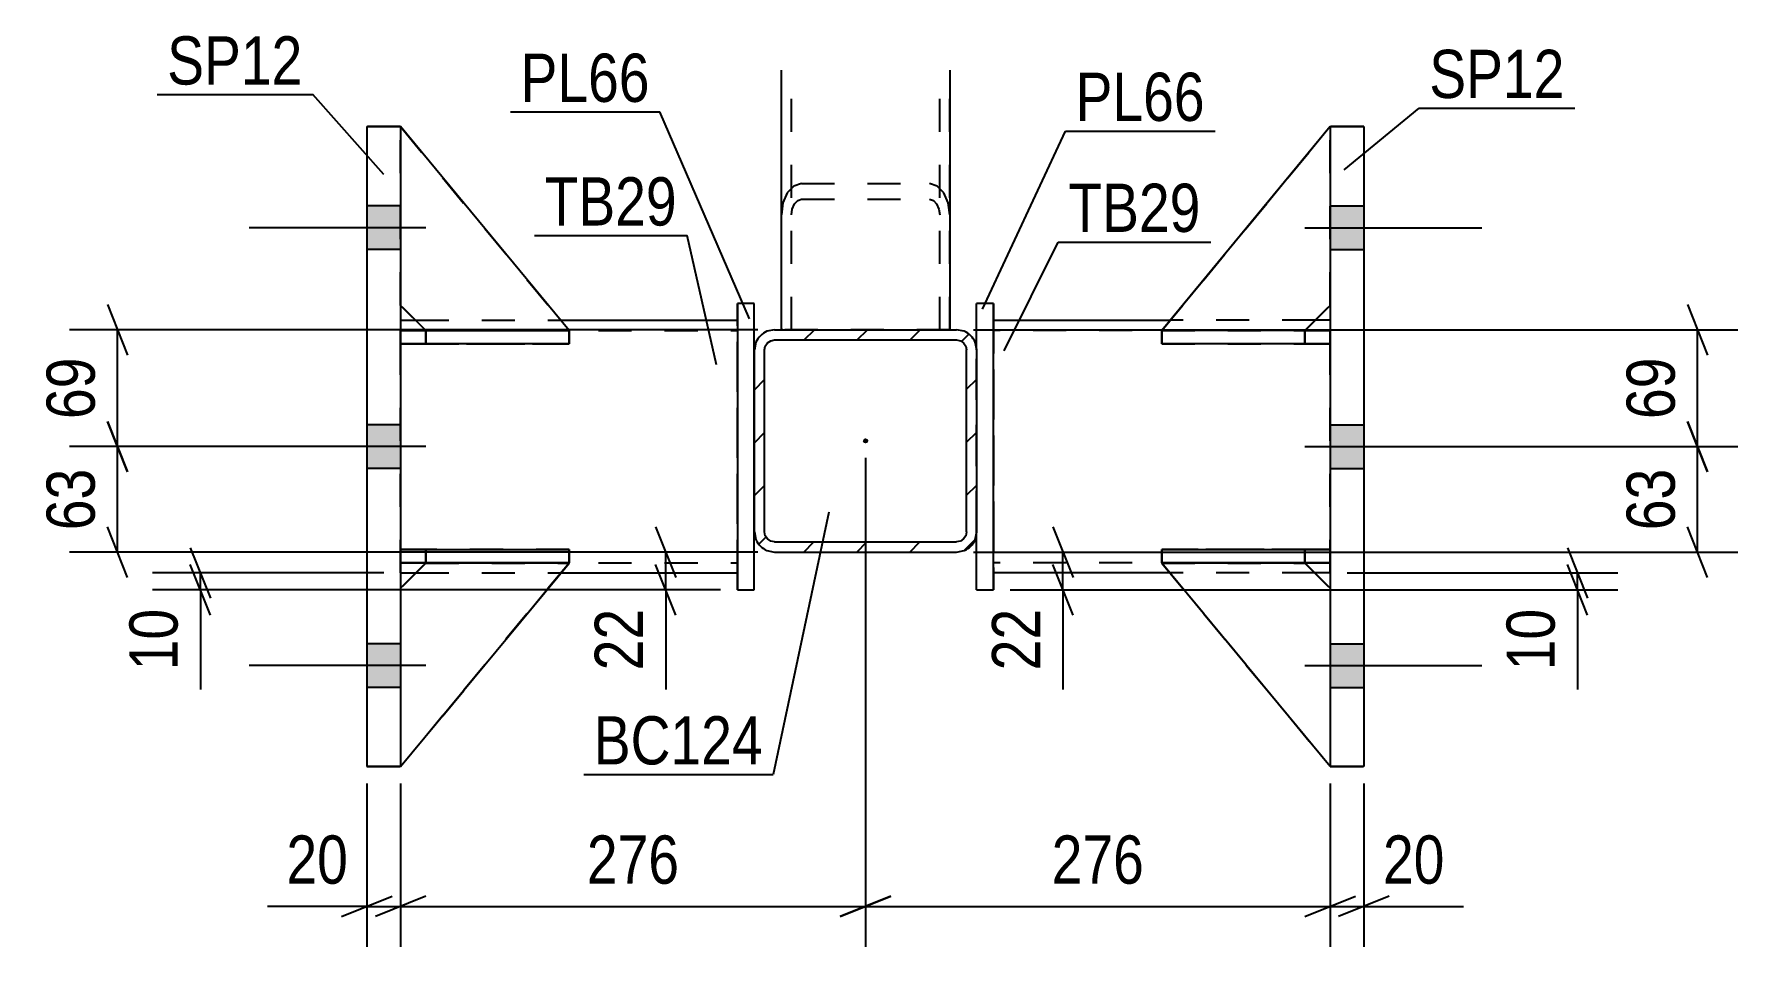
# Model space of a CAD drawing. Header units: millimetres. Extents: x 0 to 841, y 0 to 594.
# Drawn here: x 226.7 to 327.9, y 132.2 to 186.4 of the extents above; entities that cross this region are included whole.
import ezdxf

# ---------------------------------------------------------------- set-up
doc = ezdxf.new("R2010")
doc.units = ezdxf.units.MM
doc.linetypes.add('DXK_LINE_DOT2', pattern=[3.9198, 1.9599, -1.9599])
doc.linetypes.add('DXK_LINE_DOT3', pattern=[5.9187, 2.979, -0.9799, 0.9799, -0.9799])
doc.styles.add('Arial Narrow', font='ARIALN.TTF', dxfattribs={"height": 0.2})

# ---------------------------------------------------------------- blocks, each defined once
blk = doc.blocks.new('Part-247343265-48547 - 48525')
at = {"color": 2, "linetype": 'Continuous'}
for p, q in [((283.7, 169.43), (294.21, 169.43)), ((303.7, 169.43), (302.81, 169.43)), ((294.19, 154.43), (283.7, 154.43)), ((303.7, 154.43), (302.8, 154.43))]:
    blk.add_line(p, q, dxfattribs=at)
at = {"color": 7, "linetype": 'DXK_LINE_DOT2'}
for p, q in [((283.7, 169.43), (283.7, 169.43)), ((283.7, 169.43), (283.7, 154.43)), ((283.7, 154.43), (283.7, 169.43)), ((283.7, 169.43), (283.7, 169.43)), ((302.81, 169.43), (294.21, 169.43)), ((303.7, 154.43), (303.7, 169.43)), ((303.7, 154.43), (303.7, 169.43)), ((283.7, 168.83), (283.7, 168.83)), ((303.7, 168.83), (283.7, 168.83)), ((283.7, 155.03), (283.7, 155.03)), ((303.7, 155.03), (283.7, 155.03)), ((283.7, 154.43), (283.7, 154.43)), ((283.7, 154.43), (283.7, 154.43)), ((302.8, 154.43), (294.19, 154.43))]:
    blk.add_line(p, q, dxfattribs=at)
blk = doc.blocks.new('Part-247343265-48552 - 48525')
at = {"color": 2, "linetype": 'Continuous'}
for p, q in [((293.7, 155.02), (293.7, 155.02)), ((302.2, 155.02), (293.7, 155.02)), ((303.7, 142.93), (293.7, 155.02)), ((302.2, 155.02), (302.2, 155.02)), ((302.2, 155.02), (303.7, 153.52))]:
    blk.add_line(p, q, dxfattribs=at)
at = {"color": 7, "linetype": 'DXK_LINE_DOT2'}
for p, q in [((293.7, 155.02), (302.2, 155.02)), ((303.7, 142.93), (293.7, 155.02)), ((302.2, 155.02), (303.7, 153.52)), ((303.7, 153.52), (303.7, 142.93))]:
    blk.add_line(p, q, dxfattribs=at)
blk = doc.blocks.new('Part-247343265-48536 - 48525')
at = {"color": 7, "linetype": 'DXK_LINE_DOT2'}
for p, q in [((271.11, 168.87), (271.11, 184.28)), ((271.71, 168.87), (271.71, 184.28)), ((280.51, 168.87), (280.51, 184.28)), ((281.11, 168.87), (281.11, 184.28)), ((271.85, 177.4), (271.46, 177)), ((272.31, 177.55), (271.85, 177.4)), ((272.31, 177.55), (279.91, 177.55)), ((280.36, 177.4), (279.91, 177.55)), ((280.75, 177), (280.36, 177.4)), ((271.2, 176.4), (271.11, 175.69)), ((271.46, 177), (271.2, 176.4)), ((271.71, 175.69), (271.75, 176.04)), ((271.75, 176.04), (271.88, 176.34)), ((271.88, 176.34), (272.08, 176.55)), ((272.08, 176.55), (272.31, 176.62)), ((272.31, 176.62), (279.91, 176.62)), ((279.91, 176.62), (280.14, 176.55)), ((280.14, 176.55), (280.33, 176.34)), ((280.33, 176.34), (280.46, 176.04)), ((280.46, 176.04), (280.51, 175.69)), ((281.01, 176.4), (280.75, 177)), ((281.11, 175.69), (281.01, 176.4)), ((271.11, 168.87), (281.11, 168.87)), ((271.2, 168.87), (271.11, 168.87))]:
    blk.add_line(p, q, dxfattribs=at)
blk = doc.blocks.new('Part-247343265-48528 - 48525')
at = {"color": 2, "linetype": 'Continuous'}
for p, q in [((271.11, 168.87), (271.11, 184.28)), ((281.11, 184.28), (281.11, 168.87))]:
    blk.add_line(p, q, dxfattribs=at)
at = {"color": 7, "linetype": 'DXK_LINE_DOT2'}
for p, q in [((271.71, 168.87), (271.71, 184.28)), ((280.51, 168.87), (280.51, 184.28)), ((281.11, 168.87), (271.11, 168.87)), ((271.11, 168.87), (271.11, 168.87)), ((271.11, 168.87), (281.11, 168.87)), ((281.11, 168.87), (281.11, 168.87))]:
    blk.add_line(p, q, dxfattribs=at)
blk = doc.blocks.new('Part-247343265-48548 - 48525')
at = {"color": 2, "linetype": 'Continuous'}
for p, q in [((283.7, 170.43), (282.7, 170.43)), ((282.7, 167.68), (282.7, 170.43)), ((283.7, 153.43), (283.7, 170.43)), ((282.7, 153.43), (282.7, 156.86)), ((282.7, 153.43), (283.7, 153.43))]:
    blk.add_line(p, q, dxfattribs=at)
at = {"color": 7, "linetype": 'DXK_LINE_DOT2'}
for p, q in [((282.7, 153.43), (282.7, 170.43)), ((283.7, 170.43), (283.7, 153.43)), ((282.7, 156.86), (282.7, 167.68))]:
    blk.add_line(p, q, dxfattribs=at)
blk = doc.blocks.new('Part-247343265-48549 - 48525')
at = {"color": 2, "linetype": 'Continuous'}
for p, q in [((269.5, 170.43), (268.5, 170.43)), ((268.5, 170.43), (268.5, 153.43)), ((269.5, 153.43), (269.5, 170.43)), ((268.5, 153.43), (269.5, 153.43))]:
    blk.add_line(p, q, dxfattribs=at)
at = {"color": 7, "linetype": 'DXK_LINE_DOT2'}
for p, q in [((268.5, 153.43), (268.5, 170.43)), ((269.5, 153.43), (269.5, 170.43))]:
    blk.add_line(p, q, dxfattribs=at)
blk = doc.blocks.new('Part-247343265-48550 - 48525')
at = {"color": 2, "linetype": 'Continuous'}
for p, q in [((248.5, 169.43), (249.4, 169.43)), ((258, 169.43), (268.5, 169.43)), ((248.5, 154.43), (249.41, 154.43)), ((258.01, 154.43), (268.5, 154.43))]:
    blk.add_line(p, q, dxfattribs=at)
at = {"color": 7, "linetype": 'DXK_LINE_DOT2'}
for p, q in [((248.5, 169.43), (248.5, 169.43)), ((248.5, 169.43), (248.5, 154.43)), ((248.5, 154.43), (248.5, 169.43)), ((249.4, 169.43), (258, 169.43)), ((268.5, 154.43), (268.5, 169.43)), ((268.5, 154.43), (268.5, 169.43)), ((248.5, 168.83), (248.5, 168.83)), ((248.5, 168.83), (268.5, 168.83)), ((248.5, 155.03), (248.5, 155.03)), ((248.5, 155.03), (268.5, 155.03)), ((248.5, 154.43), (248.5, 154.43)), ((249.41, 154.43), (258.01, 154.43))]:
    blk.add_line(p, q, dxfattribs=at)
blk = doc.blocks.new('Part-247343265-48551 - 48525')
at = {"color": 7, "linetype": 'DXK_LINE_DOT2'}
for p, q in [((293.7, 155.02), (302.2, 155.02)), ((303.7, 142.93), (293.7, 155.02)), ((293.7, 155.02), (293.7, 155.02)), ((302.2, 155.02), (293.7, 155.02)), ((293.7, 155.02), (303.7, 142.93)), ((302.2, 155.02), (303.7, 153.52)), ((302.2, 155.02), (302.2, 155.02)), ((303.7, 153.52), (302.2, 155.02)), ((303.7, 153.52), (303.7, 142.93))]:
    blk.add_line(p, q, dxfattribs=at)
blk = doc.blocks.new('Part-247343265-48553 - 48525')
at = {"color": 7, "linetype": 'DXK_LINE_DOT2'}
for p, q in [((303.7, 180.93), (293.7, 168.82)), ((293.7, 168.82), (303.7, 180.93)), ((303.7, 170.32), (303.7, 180.93)), ((302.2, 168.82), (303.7, 170.32)), ((302.2, 168.82), (303.7, 170.32)), ((293.7, 168.82), (302.2, 168.82)), ((293.7, 168.82), (293.7, 168.82)), ((302.2, 168.82), (293.7, 168.82)), ((302.2, 168.82), (302.2, 168.82))]:
    blk.add_line(p, q, dxfattribs=at)
blk = doc.blocks.new('Part-247343265-48554 - 48525')
at = {"color": 2, "linetype": 'Continuous'}
for p, q in [((303.7, 180.93), (293.7, 168.82)), ((303.7, 180.93), (303.7, 180.93)), ((303.7, 180.93), (303.7, 180.93)), ((302.21, 168.83), (303.7, 170.32)), ((294.95, 168.82), (293.7, 168.82)), ((293.7, 168.82), (293.7, 168.82))]:
    blk.add_line(p, q, dxfattribs=at)
at = {"color": 7, "linetype": 'DXK_LINE_DOT2'}
for p, q in [((303.7, 180.93), (293.7, 168.82)), ((303.7, 170.32), (303.7, 180.93)), ((302.2, 168.82), (303.7, 170.32)), ((302.2, 168.82), (293.7, 168.82)), ((302.2, 168.82), (294.95, 168.82)), ((302.2, 168.82), (302.21, 168.83)), ((302.2, 168.82), (302.2, 168.82))]:
    blk.add_line(p, q, dxfattribs=at)
blk = doc.blocks.new('Part-247343265-48555 - 48525')
at = {"color": 7, "linetype": 'DXK_LINE_DOT2'}
for p, q in [((293.7, 155.03), (293.7, 155.83)), ((293.7, 155.83), (302.2, 155.83)), ((303.7, 155.83), (293.7, 155.83)), ((302.2, 155.03), (302.2, 155.83)), ((302.2, 155.83), (303.7, 155.83)), ((303.7, 155.03), (303.7, 155.83)), ((303.7, 155.03), (303.7, 155.83)), ((303.7, 155.83), (303.7, 155.83)), ((302.2, 155.03), (293.7, 155.03)), ((293.7, 155.03), (303.7, 155.03)), ((303.7, 155.03), (302.2, 155.03)), ((303.7, 155.03), (303.7, 155.03))]:
    blk.add_line(p, q, dxfattribs=at)
blk = doc.blocks.new('Part-247343265-48556 - 48525')
at = {"color": 7, "linetype": 'DXK_LINE_DOT2'}
for p, q in [((293.7, 168.03), (293.7, 168.83)), ((293.7, 168.83), (302.2, 168.83)), ((303.7, 168.83), (293.7, 168.83)), ((302.2, 168.03), (293.7, 168.03)), ((293.7, 168.03), (303.7, 168.03)), ((302.2, 168.03), (302.2, 168.83)), ((302.2, 168.83), (303.7, 168.83)), ((303.7, 168.03), (302.2, 168.03)), ((303.7, 168.03), (303.7, 168.83)), ((303.7, 168.03), (303.7, 168.83)), ((303.7, 168.83), (303.7, 168.83)), ((303.7, 168.03), (303.7, 168.03))]:
    blk.add_line(p, q, dxfattribs=at)
blk = doc.blocks.new('Part-247343265-48557 - 48525')
at = {"color": 2, "linetype": 'Continuous'}
for p, q in [((293.7, 155.83), (303.7, 155.83)), ((293.7, 155.83), (293.7, 155.03)), ((303.7, 155.83), (303.7, 155.83)), ((303.7, 155.83), (303.7, 155.03)), ((303.7, 155.03), (293.7, 155.03)), ((303.7, 155.03), (303.7, 155.03))]:
    blk.add_line(p, q, dxfattribs=at)
at = {"color": 7, "linetype": 'DXK_LINE_DOT2'}
for p, q in [((302.2, 155.83), (293.7, 155.83)), ((303.7, 155.83), (302.2, 155.83)), ((302.2, 155.83), (302.2, 155.03)), ((303.7, 155.83), (303.7, 155.03)), ((293.7, 155.03), (302.2, 155.03)), ((302.2, 155.03), (303.7, 155.03))]:
    blk.add_line(p, q, dxfattribs=at)
blk = doc.blocks.new('Part-247343265-48558 - 48525')
at = {"color": 2, "linetype": 'Continuous'}
for p, q in [((293.71, 168.83), (293.7, 168.83)), ((293.7, 168.83), (293.7, 168.03)), ((303.7, 168.03), (293.7, 168.03)), ((303.7, 168.83), (294.95, 168.83)), ((303.7, 168.83), (303.7, 168.83)), ((303.7, 168.83), (303.7, 168.03)), ((303.7, 168.03), (303.7, 168.03))]:
    blk.add_line(p, q, dxfattribs=at)
at = {"color": 7, "linetype": 'DXK_LINE_DOT2'}
for p, q in [((293.7, 168.03), (302.2, 168.03)), ((294.95, 168.83), (293.71, 168.83)), ((302.2, 168.83), (293.71, 168.83)), ((302.2, 168.83), (303.7, 168.83)), ((302.2, 168.83), (302.2, 168.03)), ((302.2, 168.03), (303.7, 168.03)), ((303.7, 168.83), (303.7, 168.03))]:
    blk.add_line(p, q, dxfattribs=at)
blk = doc.blocks.new('Part-247343265-48559 - 48525')
at = {"color": 7, "linetype": 'DXK_LINE_DOT2'}
for p, q in [((250, 155.02), (248.5, 153.52)), ((248.5, 142.93), (258.5, 155.02)), ((248.5, 153.52), (250, 155.02)), ((258.5, 155.02), (248.5, 142.93)), ((258.5, 155.02), (250, 155.02)), ((250, 155.02), (250, 155.02)), ((250, 155.02), (258.5, 155.02)), ((258.5, 155.02), (258.5, 155.02)), ((248.5, 153.52), (248.5, 142.93))]:
    blk.add_line(p, q, dxfattribs=at)
blk = doc.blocks.new('Part-247343265-48560 - 48525')
at = {"color": 2, "linetype": 'Continuous'}
for p, q in [((250, 155.02), (248.5, 153.52)), ((248.5, 142.93), (258.5, 155.02)), ((258.5, 155.02), (250, 155.02)), ((250, 155.02), (250, 155.02)), ((258.5, 155.02), (258.5, 155.02))]:
    blk.add_line(p, q, dxfattribs=at)
at = {"color": 7, "linetype": 'DXK_LINE_DOT2'}
for p, q in [((248.5, 153.52), (250, 155.02)), ((248.5, 142.93), (258.5, 155.02)), ((250, 155.02), (258.5, 155.02)), ((248.5, 153.52), (248.5, 142.93))]:
    blk.add_line(p, q, dxfattribs=at)
blk = doc.blocks.new('Part-247343265-48561 - 48525')
at = {"color": 7, "linetype": 'DXK_LINE_DOT2'}
for p, q in [((248.5, 170.32), (248.5, 180.93)), ((248.5, 180.93), (258.5, 168.82)), ((248.5, 180.93), (258.5, 168.82)), ((250, 168.82), (248.5, 170.32)), ((250, 168.82), (248.5, 170.32)), ((258.5, 168.82), (250, 168.82)), ((250, 168.82), (250, 168.82)), ((250, 168.82), (258.5, 168.82)), ((258.5, 168.82), (258.5, 168.82))]:
    blk.add_line(p, q, dxfattribs=at)
blk = doc.blocks.new('Part-247343265-48562 - 48525')
at = {"color": 2, "linetype": 'Continuous'}
for p, q in [((248.5, 180.93), (248.5, 180.93)), ((248.5, 180.93), (248.5, 180.93)), ((258.5, 168.82), (248.5, 180.93)), ((249.99, 168.83), (248.5, 170.32)), ((257.26, 168.82), (258.5, 168.82)), ((258.5, 168.82), (258.5, 168.82))]:
    blk.add_line(p, q, dxfattribs=at)
at = {"color": 7, "linetype": 'DXK_LINE_DOT2'}
for p, q in [((248.5, 170.32), (248.5, 180.93)), ((248.5, 180.93), (258.5, 168.82)), ((250, 168.82), (248.5, 170.32)), ((250, 168.82), (249.99, 168.83)), ((258.5, 168.82), (250, 168.82)), ((250, 168.82), (250, 168.82)), ((250, 168.82), (257.26, 168.82))]:
    blk.add_line(p, q, dxfattribs=at)
blk = doc.blocks.new('Part-247343265-48563 - 48525')
at = {"color": 7, "linetype": 'DXK_LINE_DOT2'}
for p, q in [((248.5, 155.83), (250, 155.83)), ((258.5, 155.83), (248.5, 155.83)), ((248.5, 155.83), (248.5, 155.83)), ((248.5, 155.83), (248.5, 155.03)), ((248.5, 155.83), (248.5, 155.03)), ((250, 155.83), (258.5, 155.83)), ((250, 155.83), (250, 155.03)), ((258.5, 155.83), (258.5, 155.03)), ((250, 155.03), (248.5, 155.03)), ((248.5, 155.03), (258.5, 155.03)), ((248.5, 155.03), (248.5, 155.03)), ((258.5, 155.03), (250, 155.03))]:
    blk.add_line(p, q, dxfattribs=at)
blk = doc.blocks.new('Part-247343265-48564 - 48525')
at = {"color": 7, "linetype": 'DXK_LINE_DOT2'}
for p, q in [((248.5, 168.83), (250, 168.83)), ((258.5, 168.83), (248.5, 168.83)), ((248.5, 168.83), (248.5, 168.83)), ((248.5, 168.83), (248.5, 168.03)), ((248.5, 168.83), (248.5, 168.03)), ((250, 168.03), (248.5, 168.03)), ((248.5, 168.03), (258.5, 168.03)), ((248.5, 168.03), (248.5, 168.03)), ((250, 168.83), (258.5, 168.83)), ((250, 168.83), (250, 168.03)), ((258.5, 168.03), (250, 168.03)), ((258.5, 168.83), (258.5, 168.03))]:
    blk.add_line(p, q, dxfattribs=at)
blk = doc.blocks.new('Part-247343265-48565 - 48525')
at = {"color": 2, "linetype": 'Continuous'}
for p, q in [((248.5, 155.03), (248.5, 155.83)), ((248.5, 155.83), (258.5, 155.83)), ((248.5, 155.83), (248.5, 155.83)), ((258.5, 155.03), (258.5, 155.83)), ((258.5, 155.03), (248.5, 155.03)), ((248.5, 155.03), (248.5, 155.03))]:
    blk.add_line(p, q, dxfattribs=at)
at = {"color": 7, "linetype": 'DXK_LINE_DOT2'}
for p, q in [((248.5, 155.03), (248.5, 155.83)), ((250, 155.83), (248.5, 155.83)), ((250, 155.03), (250, 155.83)), ((258.5, 155.83), (250, 155.83)), ((248.5, 155.03), (250, 155.03)), ((250, 155.03), (258.5, 155.03))]:
    blk.add_line(p, q, dxfattribs=at)
blk = doc.blocks.new('Part-247343265-48566 - 48525')
at = {"color": 2, "linetype": 'Continuous'}
for p, q in [((248.5, 168.03), (248.5, 168.83)), ((248.5, 168.83), (257.26, 168.83)), ((248.5, 168.83), (248.5, 168.83)), ((258.5, 168.03), (248.5, 168.03)), ((248.5, 168.03), (248.5, 168.03)), ((258.5, 168.83), (258.49, 168.83)), ((258.5, 168.03), (258.5, 168.83))]:
    blk.add_line(p, q, dxfattribs=at)
at = {"color": 7, "linetype": 'DXK_LINE_DOT2'}
for p, q in [((248.5, 168.03), (248.5, 168.83)), ((250, 168.83), (248.5, 168.83)), ((248.5, 168.03), (250, 168.03)), ((250, 168.03), (250, 168.83)), ((250, 168.83), (258.49, 168.83)), ((250, 168.03), (258.5, 168.03)), ((257.26, 168.83), (258.49, 168.83))]:
    blk.add_line(p, q, dxfattribs=at)
blk = doc.blocks.new('Part-247343265-48567 - 48525')
at = {"color": 2, "linetype": 'Continuous'}
for p, q in [((246.5, 180.93), (246.5, 180.93)), ((246.5, 180.93), (248.5, 180.93)), ((246.5, 180.93), (246.5, 142.93)), ((248.5, 180.93), (248.5, 180.93)), ((248.5, 180.93), (248.5, 142.93)), ((246.5, 142.93), (246.5, 142.93)), ((248.5, 142.93), (246.5, 142.93)), ((248.5, 142.93), (248.5, 142.93))]:
    blk.add_line(p, q, dxfattribs=at)
at = {"color": 7, "linetype": 'DXK_LINE_DOT2'}
for p, q in [((248.5, 180.93), (246.5, 180.93)), ((246.5, 180.93), (246.5, 142.93)), ((248.5, 180.93), (248.5, 142.93)), ((246.5, 142.93), (248.5, 142.93))]:
    blk.add_line(p, q, dxfattribs=at)
blk = doc.blocks.new('Bolt-247343265-48649 - 48525')
at = {"linetype": 'Continuous'}
for points in [[(305.7, 173.63), (305.7, 176.23), (303.7, 176.23), (303.7, 173.63)], [(305.7, 173.63), (305.7, 176.23), (303.7, 176.23), (303.7, 173.63)], [(305.7, 173.63), (305.7, 176.23), (303.7, 176.23), (303.7, 173.63)], [(305.7, 160.63), (305.7, 163.23), (303.7, 163.23), (303.7, 160.63)], [(305.7, 160.63), (305.7, 163.23), (303.7, 163.23), (303.7, 160.63)], [(305.7, 147.63), (305.7, 150.23), (303.7, 150.23), (303.7, 147.63)], [(305.7, 147.63), (305.7, 150.23), (303.7, 150.23), (303.7, 147.63)], [(305.7, 147.63), (305.7, 150.23), (303.7, 150.23), (303.7, 147.63)]]:
    blk.add_hatch(color=1, dxfattribs=at).paths.add_polyline_path(points)
at = {"color": 1, "linetype": 'Continuous'}
for p, q in [((303.7, 176.23), (305.7, 176.23)), ((303.7, 176.23), (305.7, 176.23)), ((303.7, 176.23), (305.7, 176.23)), ((302.2, 174.93), (312.7, 174.93)), ((302.2, 174.93), (312.7, 174.93)), ((302.2, 174.93), (312.7, 174.93)), ((303.7, 173.63), (305.7, 173.63)), ((303.7, 173.63), (305.7, 173.63)), ((303.7, 173.63), (305.7, 173.63)), ((303.7, 163.23), (305.7, 163.23)), ((303.7, 163.23), (305.7, 163.23)), ((302.2, 161.93), (312.7, 161.93)), ((302.2, 161.93), (312.7, 161.93)), ((303.7, 160.63), (305.7, 160.63)), ((303.7, 160.63), (305.7, 160.63)), ((303.7, 150.23), (305.7, 150.23)), ((303.7, 150.23), (305.7, 150.23)), ((303.7, 150.23), (305.7, 150.23)), ((302.2, 148.93), (312.7, 148.93)), ((302.2, 148.93), (312.7, 148.93)), ((302.2, 148.93), (312.7, 148.93)), ((303.7, 147.63), (305.7, 147.63)), ((303.7, 147.63), (305.7, 147.63)), ((303.7, 147.63), (305.7, 147.63))]:
    blk.add_line(p, q, dxfattribs=at)
blk = doc.blocks.new('Part-247343265-48568 - 48525')
at = {"color": 2, "linetype": 'Continuous'}
for p, q in [((303.7, 180.93), (305.7, 180.93)), ((303.7, 180.93), (303.7, 180.93)), ((303.7, 180.93), (303.7, 142.93)), ((305.7, 180.93), (305.7, 180.93)), ((305.7, 180.93), (305.7, 142.93)), ((305.7, 142.93), (303.7, 142.93)), ((303.7, 142.93), (303.7, 142.93)), ((305.7, 142.93), (305.7, 142.93))]:
    blk.add_line(p, q, dxfattribs=at)
at = {"color": 7, "linetype": 'DXK_LINE_DOT2'}
for p, q in [((305.7, 180.93), (303.7, 180.93)), ((303.7, 180.93), (303.7, 142.93)), ((305.7, 180.93), (305.7, 142.93)), ((303.7, 142.93), (305.7, 142.93))]:
    blk.add_line(p, q, dxfattribs=at)
blk = doc.blocks.new('Part-247343265-48643 - 48525')
at = {"linetype": 'Continuous'}
h = blk.add_hatch(dxfattribs=at)
h.set_pattern_fill('', scale=0.7, style=0, pattern_type=0)
h.set_pattern_definition([(45, (281.9649, 155.7617), (-1.57154, 1.57154), [])])
h.paths.add_polyline_path([(281.51, 155.67), (281.96, 155.76), (282.35, 156.02), (282.61, 156.41), (282.71, 156.87), (282.71, 167.67), (282.61, 168.13), (282.35, 168.52), (281.96, 168.78), (281.51, 168.87), (270.71, 168.87), (270.25, 168.78), (269.86, 168.52), (269.6, 168.13), (269.51, 167.67), (269.51, 156.87), (269.6, 156.41), (269.86, 156.02), (270.25, 155.76), (270.71, 155.67)])
h.paths.add_polyline_path([(270.71, 156.27), (270.48, 156.32), (270.28, 156.45), (270.15, 156.64), (270.11, 156.87), (270.11, 167.67), (270.15, 167.9), (270.28, 168.09), (270.48, 168.22), (270.71, 168.27), (281.51, 168.27), (281.74, 168.22), (281.93, 168.09), (282.06, 167.9), (282.11, 167.67), (282.11, 156.87), (282.06, 156.64), (281.93, 156.45), (281.74, 156.32), (281.51, 156.27)])
blk.add_hatch(color=30, dxfattribs=at).paths.add_polyline_path([(276.11, 162.17, -1), (276.11, 162.37, -1)])
at = {"color": 2, "linetype": 'Continuous'}
for p, q in [((269.6, 168.13), (269.51, 167.67)), ((270.15, 167.9), (270.28, 168.09)), ((270.71, 168.87), (270.25, 168.78)), ((270.28, 168.09), (270.48, 168.22)), ((270.48, 168.22), (270.71, 168.27)), ((270.71, 168.87), (270.71, 168.87)), ((270.71, 168.87), (281.51, 168.87)), ((270.71, 168.27), (270.71, 168.27)), ((270.71, 168.27), (281.51, 168.27)), ((281.51, 168.87), (281.51, 168.87)), ((281.96, 168.78), (281.51, 168.87)), ((281.51, 168.27), (281.51, 168.27)), ((281.51, 168.27), (281.74, 168.22)), ((281.74, 168.22), (281.93, 168.09)), ((281.93, 168.09), (282.06, 167.9)), ((282.71, 167.67), (282.61, 168.13)), ((269.51, 167.67), (269.51, 167.67)), ((269.51, 156.87), (269.51, 167.67)), ((270.11, 167.67), (270.15, 167.9)), ((270.11, 167.67), (270.11, 167.67)), ((270.11, 156.87), (270.11, 167.67)), ((282.06, 167.9), (282.11, 167.67)), ((282.11, 167.67), (282.11, 167.67)), ((282.11, 156.87), (282.11, 167.67)), ((282.71, 167.67), (282.71, 167.67)), ((282.71, 156.87), (282.71, 167.67)), ((269.51, 156.87), (269.51, 156.87)), ((269.51, 156.87), (269.6, 156.41)), ((270.11, 156.87), (270.11, 156.87)), ((270.15, 156.64), (270.11, 156.87)), ((282.11, 156.87), (282.06, 156.64)), ((282.11, 156.87), (282.11, 156.87)), ((282.61, 156.41), (282.71, 156.87)), ((282.71, 156.87), (282.71, 156.87)), ((270.28, 156.45), (270.15, 156.64)), ((270.48, 156.32), (270.28, 156.45)), ((270.71, 156.27), (270.48, 156.32)), ((270.71, 156.27), (270.71, 156.27)), ((270.71, 156.27), (281.51, 156.27)), ((281.74, 156.32), (281.51, 156.27)), ((281.51, 156.27), (281.51, 156.27)), ((281.93, 156.45), (281.74, 156.32)), ((282.06, 156.64), (281.93, 156.45)), ((270.25, 155.76), (270.71, 155.67)), ((270.71, 155.67), (270.71, 155.67)), ((270.71, 155.67), (281.51, 155.67)), ((281.51, 155.67), (281.96, 155.76)), ((281.51, 155.67), (281.51, 155.67))]:
    blk.add_line(p, q, dxfattribs=at)
at = {"color": 7, "linetype": 'DXK_LINE_DOT3'}
blk.add_line((276.11, 162.27), (276.11, 162.27), dxfattribs=at)
at = {"color": 30, "linetype": 'DXK_LINE_DOT3'}
blk.add_line((276.11, 162.27), (276.11, 162.27), dxfattribs=at)
at = {"color": 30, "linetype": 'Continuous'}
blk.add_circle((276.11, 162.27), 0.1, dxfattribs=at)
at = {"color": 2, "linetype": 'Continuous'}
for centre, start, end in [((270.71, 167.67), 112.5, 157.5), ((281.51, 167.67), 22.5, 67.5), ((270.71, 156.87), 202.5, 247.5), ((281.51, 156.87), 292.5, 337.5)]:
    blk.add_arc(centre, 1.2, start, end, dxfattribs=at)
blk = doc.blocks.new('Bolt-247343265-48648 - 48525')
at = {"linetype": 'Continuous'}
for points in [[(248.5, 173.63), (248.5, 176.23), (246.5, 176.23), (246.5, 173.63)], [(248.5, 173.63), (248.5, 176.23), (246.5, 176.23), (246.5, 173.63)], [(248.5, 173.63), (248.5, 176.23), (246.5, 176.23), (246.5, 173.63)], [(248.5, 160.63), (248.5, 163.23), (246.5, 163.23), (246.5, 160.63)], [(248.5, 160.63), (248.5, 163.23), (246.5, 163.23), (246.5, 160.63)], [(248.5, 147.63), (248.5, 150.23), (246.5, 150.23), (246.5, 147.63)], [(248.5, 147.63), (248.5, 150.23), (246.5, 150.23), (246.5, 147.63)], [(248.5, 147.63), (248.5, 150.23), (246.5, 150.23), (246.5, 147.63)]]:
    blk.add_hatch(color=1, dxfattribs=at).paths.add_polyline_path(points)
at = {"color": 1, "linetype": 'Continuous'}
for p, q in [((248.5, 176.23), (246.5, 176.23)), ((248.5, 176.23), (246.5, 176.23)), ((248.5, 176.23), (246.5, 176.23)), ((250, 174.93), (239.5, 174.93)), ((250, 174.93), (239.5, 174.93)), ((250, 174.93), (239.5, 174.93)), ((248.5, 173.63), (246.5, 173.63)), ((248.5, 173.63), (246.5, 173.63)), ((248.5, 173.63), (246.5, 173.63)), ((248.5, 163.23), (246.5, 163.23)), ((248.5, 163.23), (246.5, 163.23)), ((250, 161.93), (239.5, 161.93)), ((250, 161.93), (239.5, 161.93)), ((248.5, 160.63), (246.5, 160.63)), ((248.5, 160.63), (246.5, 160.63)), ((248.5, 150.23), (246.5, 150.23)), ((248.5, 150.23), (246.5, 150.23)), ((248.5, 150.23), (246.5, 150.23)), ((250, 148.93), (239.5, 148.93)), ((250, 148.93), (239.5, 148.93)), ((250, 148.93), (239.5, 148.93)), ((248.5, 147.63), (246.5, 147.63)), ((248.5, 147.63), (246.5, 147.63)), ((248.5, 147.63), (246.5, 147.63))]:
    blk.add_line(p, q, dxfattribs=at)
blk = doc.blocks.new('StraightDimension-247343265-49901 - 48525')
at = {"color": 7, "linetype": 'Continuous'}
for p, q in [((236.01, 155.93), (237.21, 152.93)), ((237.21, 151.93), (236.01, 154.93)), ((247.5, 154.43), (233.76, 154.43)), ((236.61, 153.43), (236.61, 154.43)), ((267.5, 153.43), (233.76, 153.43)), ((236.61, 153.43), (236.61, 147.52)), ((236.61, 153.43), (236.61, 147.52))]:
    blk.add_line(p, q, dxfattribs=at)
at = {"color": 0}
blk.add_wipeout([(235.86, 152.9), (231.66, 152.9), (231.66, 148.05), (235.86, 148.05)], dxfattribs=at)
at = {"color": 3, "style": 'Arial Narrow'}
blk.add_text('10', height=2.863, rotation=90.0002, dxfattribs=at).set_placement((235.26, 148.65))
blk = doc.blocks.new('StraightDimension-247343265-49837 - 48525')
at = {"color": 7, "linetype": 'Continuous'}
for p, q in [((231.09, 163.43), (232.29, 160.43)), ((240.69, 161.93), (228.84, 161.93)), ((231.69, 155.67), (231.69, 161.93)), ((232.29, 154.17), (231.09, 157.17)), ((269.71, 155.67), (228.84, 155.67))]:
    blk.add_line(p, q, dxfattribs=at)
at = {"color": 0}
blk.add_wipeout([(230.94, 161.23), (226.74, 161.23), (226.74, 156.37), (230.94, 156.37)], dxfattribs=at)
at = {"color": 3, "style": 'Arial Narrow'}
blk.add_text('63', height=2.863, rotation=90.0002, dxfattribs=at).set_placement((230.34, 156.97))
blk = doc.blocks.new('StraightDimension-247343265-52134 - 48525')
at = {"color": 7, "linetype": 'Continuous'}
for p, q in [((276.11, 161.27), (276.11, 132.23)), ((248.5, 141.93), (248.5, 132.23)), ((250, 135.23), (247, 134.03)), ((248.5, 134.63), (276.11, 134.63)), ((274.61, 134.03), (277.61, 135.23))]:
    blk.add_line(p, q, dxfattribs=at)
at = {"color": 0}
blk.add_wipeout([(265.65, 135.38), (265.65, 139.58), (258.96, 139.58), (258.96, 135.38)], dxfattribs=at)
at = {"color": 3, "style": 'Arial Narrow'}
blk.add_text('276', height=2.863, dxfattribs=at).set_placement((259.56, 135.98))
blk = doc.blocks.new('StraightDimension-247343265-49879 - 48525')
at = {"color": 7, "linetype": 'Continuous'}
for p, q in [((263.64, 157.17), (264.84, 154.17)), ((269.71, 155.67), (261.39, 155.67)), ((264.84, 151.93), (263.64, 154.93)), ((264.24, 153.43), (264.24, 155.67)), ((267.5, 153.43), (261.39, 153.43)), ((264.24, 153.43), (264.24, 147.52)), ((264.24, 153.43), (264.24, 147.52))]:
    blk.add_line(p, q, dxfattribs=at)
at = {"color": 0}
blk.add_wipeout([(263.49, 152.9), (259.29, 152.9), (259.29, 148.05), (263.49, 148.05)], dxfattribs=at)
at = {"color": 3, "style": 'Arial Narrow'}
blk.add_text('22', height=2.863, rotation=90.0002, dxfattribs=at).set_placement((262.89, 148.65))
blk = doc.blocks.new('StraightDimension-247343265-49855 - 48525')
at = {"color": 7, "linetype": 'Continuous'}
for p, q in [((324.91, 170.37), (326.11, 167.37)), ((282.51, 168.87), (327.91, 168.87)), ((325.51, 161.93), (325.51, 168.87)), ((326.11, 160.43), (324.91, 163.43)), ((310.17, 161.93), (327.91, 161.93))]:
    blk.add_line(p, q, dxfattribs=at)
at = {"color": 0}
blk.add_wipeout([(324.76, 167.83), (320.56, 167.83), (320.56, 162.97), (324.76, 162.97)], dxfattribs=at)
at = {"color": 3, "style": 'Arial Narrow'}
blk.add_text('69', height=2.863, rotation=90.0002, dxfattribs=at).set_placement((324.16, 163.57))
blk = doc.blocks.new('StraightDimension-247343265-49836 - 48525')
at = {"color": 7, "linetype": 'Continuous'}
for p, q in [((231.09, 170.37), (232.29, 167.37)), ((269.71, 168.87), (228.84, 168.87)), ((231.69, 161.93), (231.69, 168.87)), ((232.29, 160.43), (231.09, 163.43)), ((240.69, 161.93), (228.84, 161.93))]:
    blk.add_line(p, q, dxfattribs=at)
at = {"color": 0}
blk.add_wipeout([(230.94, 167.83), (226.74, 167.83), (226.74, 162.97), (230.94, 162.97)], dxfattribs=at)
at = {"color": 3, "style": 'Arial Narrow'}
blk.add_text('69', height=2.863, rotation=90.0002, dxfattribs=at).set_placement((230.34, 163.57))
blk = doc.blocks.new('StraightDimension-247343265-49856 - 48525')
at = {"color": 7, "linetype": 'Continuous'}
for p, q in [((324.91, 163.43), (326.11, 160.43)), ((310.17, 161.93), (327.91, 161.93)), ((325.51, 155.67), (325.51, 161.93)), ((326.11, 154.17), (324.91, 157.17)), ((282.51, 155.67), (327.91, 155.67))]:
    blk.add_line(p, q, dxfattribs=at)
at = {"color": 0}
blk.add_wipeout([(324.76, 161.23), (320.56, 161.23), (320.56, 156.37), (324.76, 156.37)], dxfattribs=at)
at = {"color": 3, "style": 'Arial Narrow'}
blk.add_text('63', height=2.863, rotation=90.0002, dxfattribs=at).set_placement((324.16, 156.97))
blk = doc.blocks.new('StraightDimension-247343265-49890 - 48525')
at = {"color": 7, "linetype": 'Continuous'}
for p, q in [((287.23, 157.17), (288.43, 154.17)), ((282.51, 155.67), (290.23, 155.67)), ((288.43, 151.93), (287.23, 154.93)), ((287.83, 153.43), (287.83, 155.67)), ((284.7, 153.43), (290.23, 153.43)), ((287.83, 153.43), (287.83, 147.52)), ((287.83, 153.43), (287.83, 147.52))]:
    blk.add_line(p, q, dxfattribs=at)
at = {"color": 0}
blk.add_wipeout([(287.08, 152.9), (282.88, 152.9), (282.88, 148.05), (287.08, 148.05)], dxfattribs=at)
at = {"color": 3, "style": 'Arial Narrow'}
blk.add_text('22', height=2.863, rotation=90.0002, dxfattribs=at).set_placement((286.48, 148.65))
blk = doc.blocks.new('StraightDimension-247343265-52133 - 48525')
at = {"color": 7, "linetype": 'Continuous'}
for p, q in [((276.11, 161.27), (276.11, 132.23)), ((303.7, 141.93), (303.7, 132.23)), ((277.61, 135.23), (274.61, 134.03)), ((276.11, 134.63), (303.7, 134.63)), ((302.2, 134.03), (305.2, 135.23))]:
    blk.add_line(p, q, dxfattribs=at)
at = {"color": 0}
blk.add_wipeout([(293.25, 135.38), (293.25, 139.58), (286.56, 139.58), (286.56, 135.38)], dxfattribs=at)
at = {"color": 3, "style": 'Arial Narrow'}
blk.add_text('276', height=2.863, dxfattribs=at).set_placement((287.16, 135.98))
blk = doc.blocks.new('StraightDimension-247343265-49910 - 48525')
at = {"color": 7, "linetype": 'Continuous'}
for p, q in [((317.78, 155.93), (318.98, 152.93)), ((318.98, 151.93), (317.78, 154.93)), ((304.7, 154.43), (320.78, 154.43)), ((318.38, 153.43), (318.38, 154.43)), ((284.7, 153.43), (320.78, 153.43)), ((318.38, 153.43), (318.38, 147.52)), ((318.38, 153.43), (318.38, 147.52))]:
    blk.add_line(p, q, dxfattribs=at)
at = {"color": 0}
blk.add_wipeout([(317.63, 152.9), (313.43, 152.9), (313.43, 148.05), (317.63, 148.05)], dxfattribs=at)
at = {"color": 3, "style": 'Arial Narrow'}
blk.add_text('10', height=2.863, rotation=90.0002, dxfattribs=at).set_placement((317.03, 148.65))
blk = doc.blocks.new('StraightDimension-247343265-52132 - 48525')
at = {"color": 7, "linetype": 'Continuous'}
for p, q in [((303.7, 141.93), (303.7, 132.23)), ((305.7, 141.93), (305.7, 132.23)), ((302.2, 134.03), (305.2, 135.23)), ((303.7, 134.63), (305.7, 134.63)), ((307.2, 135.23), (304.2, 134.03)), ((305.7, 134.63), (311.61, 134.63)), ((305.7, 134.63), (311.61, 134.63))]:
    blk.add_line(p, q, dxfattribs=at)
at = {"color": 0}
blk.add_wipeout([(311.09, 135.38), (311.09, 139.58), (306.23, 139.58), (306.23, 135.38)], dxfattribs=at)
at = {"color": 3, "style": 'Arial Narrow'}
blk.add_text('20', height=2.863, dxfattribs=at).set_placement((306.83, 135.98))
blk = doc.blocks.new('StraightDimension-247343265-52135 - 48525')
at = {"color": 7, "linetype": 'Continuous'}
for p, q in [((246.5, 141.93), (246.5, 132.23)), ((248.5, 141.93), (248.5, 132.23)), ((246.5, 134.63), (240.6, 134.63)), ((246.5, 134.63), (240.6, 134.63)), ((245, 134.03), (248, 135.23)), ((246.5, 134.63), (248.5, 134.63)), ((250, 135.23), (247, 134.03))]:
    blk.add_line(p, q, dxfattribs=at)
at = {"color": 0}
blk.add_wipeout([(245.98, 135.38), (245.98, 139.58), (241.12, 139.58), (241.12, 135.38)], dxfattribs=at)
at = {"color": 3, "style": 'Arial Narrow'}
blk.add_text('20', height=2.863, dxfattribs=at).set_placement((241.72, 135.98))
blk = doc.blocks.new('Mark-247343265-49936 - 48525')
at = {"color": 30, "linetype": 'Continuous'}
for p in [(273.92, 158.04), (259.37, 142.46)]:
    blk.add_line(p, (270.62, 142.46), dxfattribs=at)
at = {"color": 0}
blk.add_wipeout([(270.02, 143.06), (270.02, 146.06), (259.97, 146.06), (259.97, 143.06)], dxfattribs=at)
blk.add_wipeout([(270.02, 143.06), (270.02, 146.06), (259.97, 146.06), (259.97, 143.06)], dxfattribs=at)
at = {"color": 3, "style": 'Arial Narrow'}
blk.add_text('BC124', height=2.863, dxfattribs=at).set_placement((259.97, 143.06))
blk = doc.blocks.new('Mark-247343265-49930 - 48525')
at = {"color": 30, "linetype": 'Continuous'}
for p in [(234.04, 182.83), (247.5, 178.09)]:
    blk.add_line(p, (243.28, 182.83), dxfattribs=at)
at = {"color": 0}
blk.add_wipeout([(242.68, 183.43), (242.68, 186.43), (234.64, 186.43), (234.64, 183.43)], dxfattribs=at)
blk.add_wipeout([(242.68, 183.43), (242.68, 186.43), (234.64, 186.43), (234.64, 183.43)], dxfattribs=at)
at = {"color": 3, "style": 'Arial Narrow'}
blk.add_text('SP12', height=2.863, dxfattribs=at).set_placement((234.64, 183.43))
blk = doc.blocks.new('Mark-247343265-49918 - 48525')
at = {"color": 30, "linetype": 'Continuous'}
for p, q in [((284.34, 167.62), (287.55, 174.08)), ((287.55, 174.08), (296.6, 174.08))]:
    blk.add_line(p, q, dxfattribs=at)
at = {"color": 0}
blk.add_wipeout([(296, 174.68), (296, 177.68), (288.15, 177.68), (288.15, 174.68)], dxfattribs=at)
blk.add_wipeout([(296, 174.68), (296, 177.68), (288.15, 177.68), (288.15, 174.68)], dxfattribs=at)
at = {"color": 3, "style": 'Arial Narrow'}
blk.add_text('TB29', height=2.863, dxfattribs=at).set_placement((288.15, 174.68))
blk = doc.blocks.new('Mark-247343265-49921 - 48525')
at = {"color": 30, "linetype": 'Continuous'}
for p, q in [((283.05, 170.1), (287.98, 180.67)), ((287.98, 180.67), (296.86, 180.67))]:
    blk.add_line(p, q, dxfattribs=at)
at = {"color": 0}
blk.add_wipeout([(296.26, 181.27), (296.26, 184.27), (288.58, 184.27), (288.58, 181.27)], dxfattribs=at)
blk.add_wipeout([(296.26, 181.27), (296.26, 184.27), (288.58, 184.27), (288.58, 181.27)], dxfattribs=at)
at = {"color": 3, "style": 'Arial Narrow'}
blk.add_text('PL66', height=2.863, dxfattribs=at).set_placement((288.58, 181.27))
blk = doc.blocks.new('Mark-247343265-49924 - 48525')
at = {"color": 30, "linetype": 'Continuous'}
for p in [(255.02, 181.8), (269.22, 169.51)]:
    blk.add_line(p, (263.89, 181.8), dxfattribs=at)
at = {"color": 0}
blk.add_wipeout([(263.29, 182.4), (263.29, 185.4), (255.62, 185.4), (255.62, 182.4)], dxfattribs=at)
blk.add_wipeout([(263.29, 182.4), (263.29, 185.4), (255.62, 185.4), (255.62, 182.4)], dxfattribs=at)
at = {"color": 3, "style": 'Arial Narrow'}
blk.add_text('PL66', height=2.863, dxfattribs=at).set_placement((255.62, 182.4))
blk = doc.blocks.new('Mark-247343265-49927 - 48525')
at = {"color": 30, "linetype": 'Continuous'}
for p in [(256.45, 174.46), (267.26, 166.79)]:
    blk.add_line(p, (265.51, 174.46), dxfattribs=at)
at = {"color": 0}
blk.add_wipeout([(264.91, 175.06), (264.91, 178.06), (257.05, 178.06), (257.05, 175.06)], dxfattribs=at)
blk.add_wipeout([(264.91, 175.06), (264.91, 178.06), (257.05, 178.06), (257.05, 175.06)], dxfattribs=at)
at = {"color": 3, "style": 'Arial Narrow'}
blk.add_text('TB29', height=2.863, dxfattribs=at).set_placement((257.05, 175.06))
blk = doc.blocks.new('Mark-247343265-49933 - 48525')
at = {"color": 30, "linetype": 'Continuous'}
for p, q in [((304.53, 178.37), (308.98, 182.03)), ((308.98, 182.03), (318.22, 182.03))]:
    blk.add_line(p, q, dxfattribs=at)
at = {"color": 0}
blk.add_wipeout([(317.62, 182.63), (317.62, 185.63), (309.58, 185.63), (309.58, 182.63)], dxfattribs=at)
blk.add_wipeout([(317.62, 182.63), (317.62, 185.63), (309.58, 185.63), (309.58, 182.63)], dxfattribs=at)
at = {"color": 3, "style": 'Arial Narrow'}
blk.add_text('SP12', height=2.863, dxfattribs=at).set_placement((309.58, 182.63))

msp = doc.modelspace()

# ---------------------------------------------------------------- block references
for name in ['Part-247343265-48536 - 48525', 'Part-247343265-48528 - 48525', 'Part-247343265-48567 - 48525', 'Part-247343265-48561 - 48525', 'Part-247343265-48562 - 48525', 'Part-247343265-48553 - 48525', 'Part-247343265-48554 - 48525', 'Part-247343265-48568 - 48525', 'Bolt-247343265-48648 - 48525', 'Bolt-247343265-48649 - 48525', 'Part-247343265-48549 - 48525', 'Part-247343265-48548 - 48525', 'Part-247343265-48550 - 48525', 'Part-247343265-48547 - 48525', 'Part-247343265-48564 - 48525', 'Part-247343265-48566 - 48525', 'Part-247343265-48643 - 48525', 'Part-247343265-48556 - 48525', 'Part-247343265-48558 - 48525', 'Part-247343265-48563 - 48525', 'Part-247343265-48565 - 48525', 'Part-247343265-48555 - 48525', 'Part-247343265-48557 - 48525', 'Part-247343265-48559 - 48525', 'Part-247343265-48560 - 48525', 'Part-247343265-48552 - 48525', 'Part-247343265-48551 - 48525']:
    msp.add_blockref(name, (0, 0))

# ---------------------------------------------------------------- next in the draw order: block references
for name in ['Mark-247343265-49930 - 48525', 'Mark-247343265-49933 - 48525', 'StraightDimension-247343265-49855 - 48525', 'StraightDimension-247343265-49901 - 48525']:
    msp.add_blockref(name, (0, 0))

# ---------------------------------------------------------------- next in the draw order: block references
for name in ['Mark-247343265-49918 - 48525', 'StraightDimension-247343265-49837 - 48525', 'StraightDimension-247343265-49856 - 48525']:
    msp.add_blockref(name, (0, 0))

# ---------------------------------------------------------------- next in the draw order: block references
for name in ['Mark-247343265-49921 - 48525', 'StraightDimension-247343265-52134 - 48525', 'StraightDimension-247343265-49890 - 48525']:
    msp.add_blockref(name, (0, 0))

# ---------------------------------------------------------------- next in the draw order: block references
for name in ['StraightDimension-247343265-49836 - 48525', 'StraightDimension-247343265-52133 - 48525', 'StraightDimension-247343265-49879 - 48525', 'StraightDimension-247343265-52135 - 48525']:
    msp.add_blockref(name, (0, 0))

# ---------------------------------------------------------------- next in the draw order: block references
for name in ['Mark-247343265-49924 - 48525', 'Mark-247343265-49936 - 48525', 'StraightDimension-247343265-49910 - 48525', 'StraightDimension-247343265-52132 - 48525']:
    msp.add_blockref(name, (0, 0))

# ---------------------------------------------------------------- next in the draw order: block references
msp.add_blockref('Mark-247343265-49927 - 48525', (0, 0))

doc.saveas('drawing.dxf')
